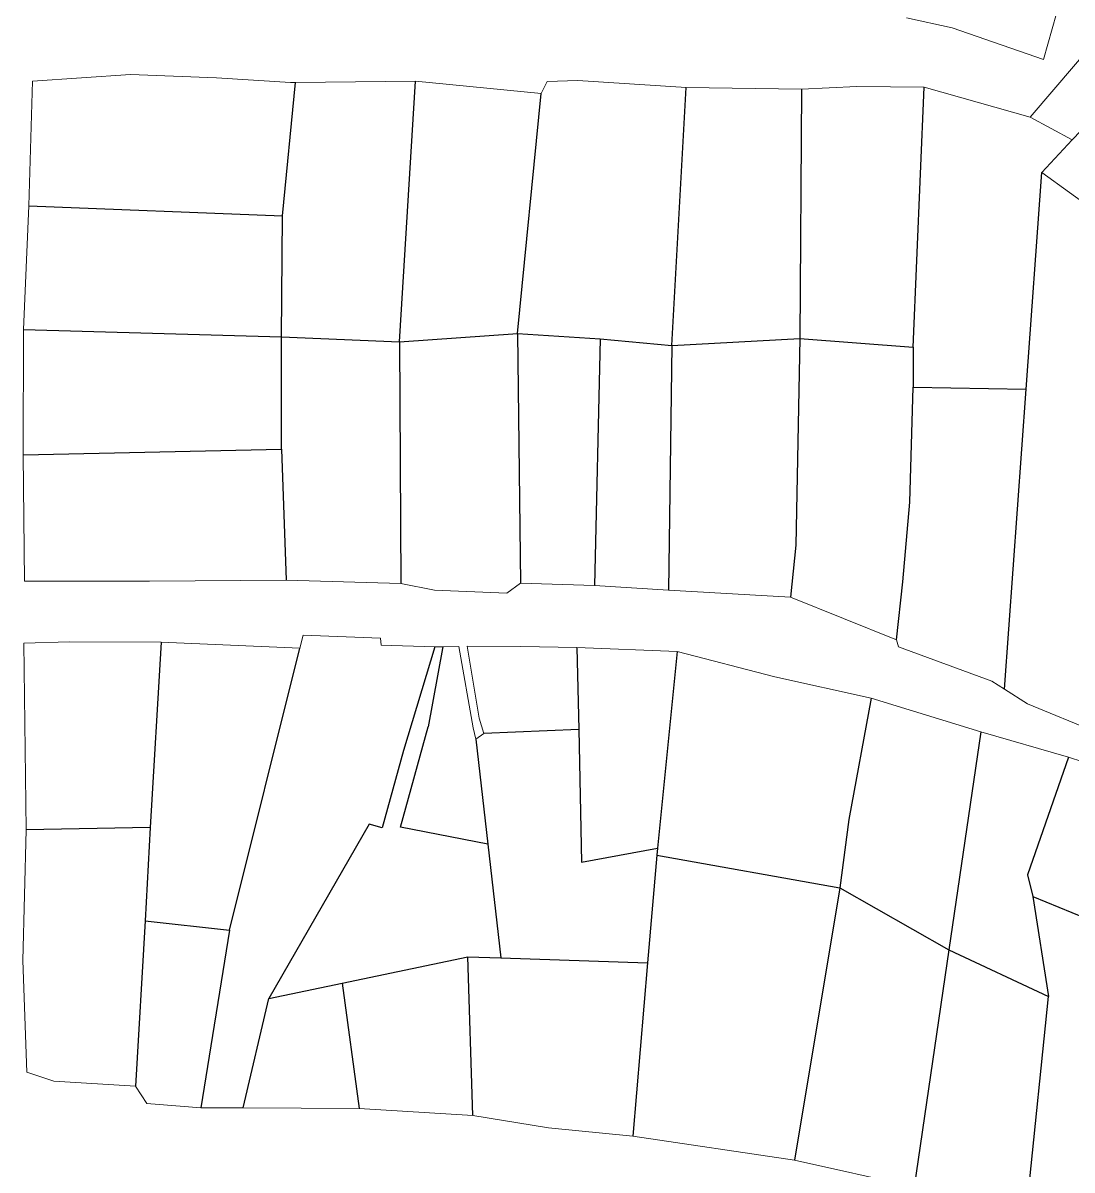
# Model space of a CAD drawing. Header units: millimetres. Extents: x 612074 to 614541, y 1316471 to 1317841.
# Drawn here: x 613491.6 to 613576.6, y 1317170.4 to 1317263.4 of the extents above; entities that cross this region are included whole.
import ezdxf

# ---------------------------------------------------------------- set-up
doc = ezdxf.new("R2010")
doc.units = ezdxf.units.MM
doc.layers.add('CAPA ROJA', color=1, linetype='Continuous')

msp = doc.modelspace()

# ---------------------------------------------------------------- linework, layer by layer
at = {"layer": 'CAPA ROJA', "color": 1, "linetype": 'Continuous', "lineweight": 13}
for p, q in [((613575.787, 1317265.68), (613574.3, 1317260.392)), ((613580.774, 1317264.602), (613573.213, 1317255.707)), ((613566.904, 1317262.954), (613563.19, 1317263.758)), ((613574.3, 1317260.392), (613566.904, 1317262.954)), ((613492.383, 1317258.625), (613500.342, 1317259.184)), ((613500.342, 1317259.184), (613507.307, 1317258.902)), ((613492.383, 1317258.625), (613492.09, 1317248.545)), ((613507.307, 1317258.902), (613513.289, 1317258.519)), ((613513.289, 1317258.519), (613513.689, 1317258.524)), ((613513.689, 1317258.524), (613523.406, 1317258.648)), ((613523.406, 1317258.648), (613533.596, 1317257.647)), ((613533.596, 1317257.647), (613534.086, 1317258.607)), ((613534.086, 1317258.607), (613536.557, 1317258.699)), ((613536.557, 1317258.699), (613545.354, 1317258.126)), ((613545.354, 1317258.126), (613554.68, 1317257.998)), ((613554.68, 1317257.998), (613559.164, 1317258.216)), ((613559.164, 1317258.216), (613564.63, 1317258.157)), ((613564.63, 1317258.157), (613573.213, 1317255.707)), ((613573.213, 1317255.707), (613576.604, 1317253.886)), ((613576.604, 1317253.886), (613574.15, 1317251.237)), ((613574.15, 1317251.237), (613584.733, 1317243.574)), ((613492.09, 1317248.545), (613491.662, 1317238.526)), ((613491.662, 1317238.526), (613491.63, 1317228.357)), ((613491.63, 1317228.357), (613491.756, 1317218.121)), ((613491.756, 1317218.121), (613501.877, 1317218.109)), ((613501.877, 1317218.109), (613512.944, 1317218.202)), ((613512.944, 1317218.202), (613522.239, 1317217.917)), ((613522.239, 1317217.917), (613524.96, 1317217.386)), ((613524.96, 1317217.386), (613530.811, 1317217.142)), ((613530.811, 1317217.142), (613531.933, 1317217.953)), ((613531.933, 1317217.953), (613537.911, 1317217.756)), ((613537.911, 1317217.756), (613543.926, 1317217.392)), ((613543.926, 1317217.392), (613553.788, 1317216.811)), ((613553.788, 1317216.811), (613562.386, 1317213.364)), ((613514.06, 1317212.694), (613514.318, 1317213.736)), ((613514.318, 1317213.736), (613520.596, 1317213.491)), ((613491.698, 1317213.086), (613495.396, 1317213.208)), ((613491.889, 1317197.971), (613491.698, 1317213.086)), ((613495.396, 1317213.208), (613502.822, 1317213.182)), ((613502.822, 1317213.182), (613514.06, 1317212.694)), ((613520.596, 1317213.491), (613520.637, 1317212.922)), ((613520.637, 1317212.922), (613524.971, 1317212.786)), ((613524.971, 1317212.786), (613525.621, 1317212.8)), ((613525.621, 1317212.8), (613526.92, 1317212.829)), ((613526.92, 1317212.829), (613528.084, 1317206.231)), ((613527.61, 1317212.845), (613528.585, 1317207.026)), ((613527.61, 1317212.845), (613531.96, 1317212.831)), ((613531.96, 1317212.831), (613536.492, 1317212.753)), ((613536.492, 1317212.753), (613544.618, 1317212.409)), ((613562.386, 1317213.364), (613562.556, 1317212.792)), ((613562.556, 1317212.792), (613570.108, 1317210.016)), ((613552.54, 1317210.367), (613544.618, 1317212.409)), ((613560.341, 1317208.647), (613552.54, 1317210.367)), ((613570.108, 1317210.016), (613571.121, 1317209.373)), ((613571.121, 1317209.373), (613572.994, 1317208.184)), ((613569.226, 1317205.903), (613560.341, 1317208.647)), ((613572.994, 1317208.184), (613580.651, 1317205.029)), ((613528.084, 1317206.231), (613528.297, 1317205.305)), ((613528.944, 1317205.776), (613528.585, 1317207.026)), ((613528.297, 1317205.305), (613528.944, 1317205.776)), ((613576.314, 1317203.859), (613569.226, 1317205.903)), ((613585.637, 1317200.765), (613576.314, 1317203.859)), ((613491.889, 1317197.971), (613491.619, 1317187.38)), ((613491.619, 1317187.38), (613491.92, 1317178.332)), ((613491.92, 1317178.332), (613494.117, 1317177.598)), ((613494.117, 1317177.598), (613500.747, 1317177.204)), ((613500.747, 1317177.204), (613501.667, 1317175.801)), ((613501.667, 1317175.801), (613506.024, 1317175.443)), ((613506.024, 1317175.443), (613509.454, 1317175.43)), ((613509.454, 1317175.43), (613518.851, 1317175.396)), ((613518.851, 1317175.396), (613528.066, 1317174.803)), ((613528.066, 1317174.803), (613534.197, 1317173.814)), ((613534.197, 1317173.814), (613541.02, 1317173.134)), ((613541.02, 1317173.134), (613554.118, 1317171.199)), ((613554.118, 1317171.199), (613563.811, 1317169.047))]:
    msp.add_line(p, q, dxfattribs=at)
at = {"layer": 'CAPA ROJA', "color": 1, "linetype": 'Continuous', "lineweight": -3}
for p, q in [((613576.604, 1317253.886), (613584.564, 1317262.185)), ((613512.643, 1317247.724), (613513.689, 1317258.524)), ((613522.114, 1317237.516), (613523.406, 1317258.648)), ((613531.69, 1317238.201), (613533.596, 1317257.647)), ((613544.181, 1317237.22), (613545.354, 1317258.126)), ((613554.68, 1317257.998), (613554.545, 1317237.797)), ((613563.746, 1317237.075), (613564.63, 1317258.157)), ((613572.88, 1317233.683), (613574.15, 1317251.237)), ((613492.09, 1317248.545), (613512.643, 1317247.724)), ((613512.573, 1317237.924), (613512.643, 1317247.724)), ((613491.662, 1317238.526), (613512.573, 1317237.924)), ((613512.573, 1317237.924), (613522.114, 1317237.516)), ((613512.575, 1317228.824), (613512.573, 1317237.924)), ((613522.114, 1317237.516), (613531.69, 1317238.201)), ((613531.69, 1317238.201), (613531.933, 1317217.953)), ((613531.69, 1317238.201), (613538.375, 1317237.75)), ((613544.181, 1317237.22), (613554.545, 1317237.797)), ((613554.545, 1317237.797), (613554.229, 1317221.031)), ((613554.545, 1317237.797), (613563.746, 1317237.075)), ((613522.114, 1317237.516), (613522.239, 1317217.917)), ((613538.375, 1317237.75), (613537.911, 1317217.756)), ((613538.375, 1317237.75), (613544.181, 1317237.22)), ((613544.181, 1317237.22), (613543.926, 1317217.392)), ((613563.746, 1317237.075), (613563.731, 1317233.827)), ((613563.464, 1317224.531), (613563.731, 1317233.827)), ((613563.731, 1317233.827), (613572.88, 1317233.683)), ((613571.121, 1317209.373), (613572.88, 1317233.683)), ((613491.63, 1317228.357), (613512.575, 1317228.824)), ((613512.575, 1317228.824), (613512.944, 1317218.202)), ((613562.891, 1317218.074), (613563.464, 1317224.531)), ((613554.229, 1317221.031), (613553.788, 1317216.811)), ((613562.386, 1317213.364), (613562.891, 1317218.074)), ((613502.822, 1317213.182), (613501.937, 1317198.158)), ((613508.346, 1317189.837), (613514.06, 1317212.694)), ((613524.971, 1317212.786), (613522.448, 1317204.397)), ((613525.597, 1317212.671), (613524.433, 1317206.308)), ((613525.621, 1317212.8), (613525.597, 1317212.671)), ((613536.492, 1317212.753), (613536.637, 1317206.104)), ((613544.618, 1317212.409), (613543.018, 1317196.489)), ((613560.341, 1317208.647), (613558.531, 1317198.802)), ((613522.202, 1317198.178), (613524.433, 1317206.308)), ((613528.297, 1317205.305), (613529.269, 1317196.801)), ((613536.637, 1317206.104), (613528.944, 1317205.776)), ((613536.637, 1317206.104), (613536.871, 1317195.357)), ((613569.226, 1317205.903), (613566.631, 1317188.241)), ((613522.448, 1317204.397), (613520.723, 1317198.13)), ((613576.314, 1317203.859), (613572.993, 1317194.32)), ((613558.531, 1317198.802), (613557.783, 1317193.274)), ((613501.937, 1317198.158), (613491.889, 1317197.971)), ((613501.937, 1317198.158), (613501.507, 1317190.582)), ((613519.663, 1317198.422), (613511.548, 1317184.286)), ((613520.723, 1317198.13), (613519.663, 1317198.422)), ((613529.269, 1317196.801), (613522.202, 1317198.178)), ((613529.269, 1317196.801), (613530.323, 1317187.585)), ((613536.871, 1317195.357), (613543.018, 1317196.489)), ((613543.018, 1317196.489), (613542.96, 1317195.913)), ((613542.96, 1317195.913), (613542.216, 1317187.183)), ((613542.96, 1317195.913), (613557.783, 1317193.274)), ((613572.993, 1317194.32), (613573.434, 1317192.575)), ((613557.783, 1317193.274), (613554.118, 1317171.199)), ((613557.783, 1317193.274), (613566.631, 1317188.241)), ((613573.434, 1317192.575), (613574.694, 1317184.472)), ((613573.434, 1317192.575), (613590.718, 1317185.438)), ((613501.507, 1317190.582), (613500.747, 1317177.204)), ((613501.507, 1317190.582), (613508.346, 1317189.837)), ((613508.346, 1317189.837), (613506.024, 1317175.443)), ((613517.468, 1317185.533), (613527.645, 1317187.676)), ((613528.066, 1317174.803), (613527.645, 1317187.676)), ((613527.645, 1317187.676), (613530.323, 1317187.585)), ((613530.323, 1317187.585), (613542.216, 1317187.183)), ((613566.631, 1317188.241), (613563.811, 1317169.047)), ((613566.631, 1317188.241), (613574.694, 1317184.472)), ((613542.216, 1317187.183), (613541.02, 1317173.134)), ((613511.548, 1317184.286), (613517.468, 1317185.533)), ((613517.468, 1317185.533), (613518.851, 1317175.396)), ((613509.454, 1317175.43), (613511.548, 1317184.286)), ((613573.052, 1317168.356), (613574.694, 1317184.472))]:
    msp.add_line(p, q, dxfattribs=at)

doc.saveas('drawing.dxf')
